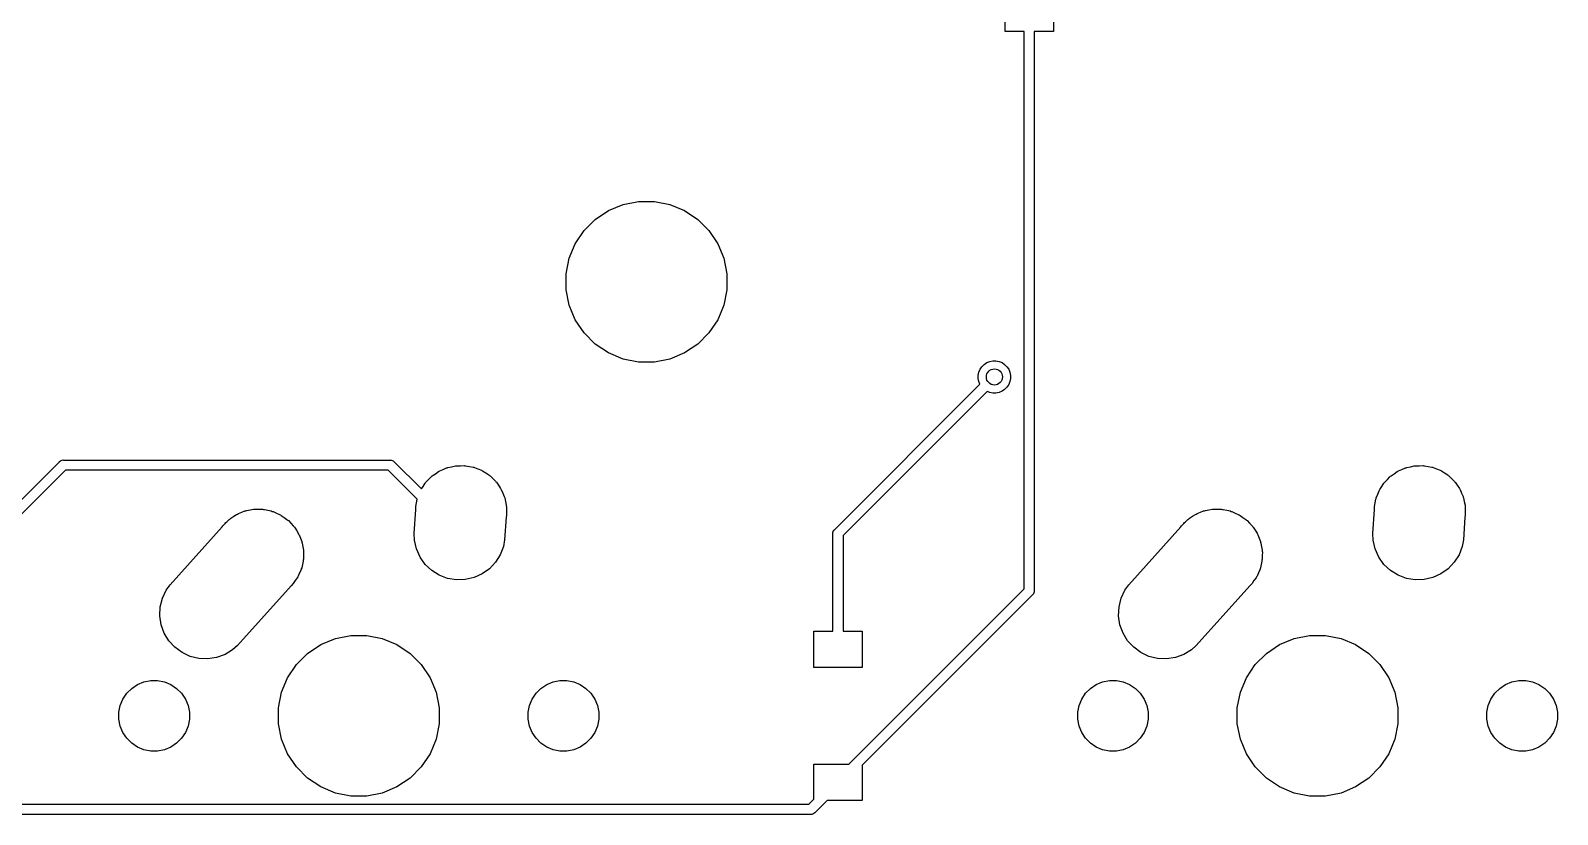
# Model space of a CAD drawing. Extents: x -26.1 to -7.5, y -7.6 to -2.3.
# Drawn here: x -9.075 to -7.582, y -6.567 to -5.802 of the extents above; entities that cross this region are included whole.
import ezdxf

# ---------------------------------------------------------------- set-up
doc = ezdxf.new("R2010")
doc.units = 0
doc.header["$MEASUREMENT"] = 0
doc.layers.add('BLACK', color=7, linetype='CONTINUOUS')

msp = doc.modelspace()

# ---------------------------------------------------------------- linework, layer by layer
at = {"layer": 'BLACK', "linetype": 'CONTINUOUS'}
for p, q in [((-8.12236, -5.80268), (-8.12236, -5.76724)), ((-8.07512, -5.76724), (-8.07512, -5.80268)), ((-8.10374, -5.80268), (-8.12236, -5.80268)), ((-8.10374, -6.34699), (-8.10374, -5.80268)), ((-8.07512, -5.80268), (-8.09374, -5.80268)), ((-8.09374, -5.80268), (-8.09374, -6.34882)), ((-8.49564, -5.97152), (-8.48047, -5.9685)), ((-8.48047, -5.9685), (-8.46501, -5.9685)), ((-8.46501, -5.9685), (-8.44984, -5.97152)), ((-8.52278, -5.98603), (-8.50992, -5.97743)), ((-8.50992, -5.97743), (-8.49564, -5.97152)), ((-8.44984, -5.97152), (-8.43556, -5.97743)), ((-8.43556, -5.97743), (-8.4227, -5.98603)), ((-8.54231, -6.00982), (-8.53372, -5.99696)), ((-8.53372, -5.99696), (-8.52278, -5.98603)), ((-8.4227, -5.98603), (-8.41177, -5.99696)), ((-8.41177, -5.99696), (-8.40317, -6.00982)), ((-8.54822, -6.0241), (-8.54231, -6.00982)), ((-8.40317, -6.00982), (-8.39726, -6.0241)), ((-8.55124, -6.03927), (-8.54822, -6.0241)), ((-8.39726, -6.0241), (-8.39424, -6.03927)), ((-8.55124, -6.05473), (-8.55124, -6.03927)), ((-8.39424, -6.03927), (-8.39424, -6.05473)), ((-8.54822, -6.0699), (-8.55124, -6.05473)), ((-8.39424, -6.05473), (-8.39726, -6.0699)), ((-8.54231, -6.08418), (-8.54822, -6.0699)), ((-8.39726, -6.0699), (-8.40317, -6.08418)), ((-8.53372, -6.09704), (-8.54231, -6.08418)), ((-8.40317, -6.08418), (-8.41177, -6.09704)), ((-8.52278, -6.10797), (-8.53372, -6.09704)), ((-8.41177, -6.09704), (-8.4227, -6.10797)), ((-8.50992, -6.11657), (-8.52278, -6.10797)), ((-8.49564, -6.12248), (-8.50992, -6.11657)), ((-8.43556, -6.11657), (-8.44984, -6.12248)), ((-8.4227, -6.10797), (-8.43556, -6.11657)), ((-8.48047, -6.1255), (-8.49564, -6.12248)), ((-8.46501, -6.1255), (-8.48047, -6.1255)), ((-8.44984, -6.12248), (-8.46501, -6.1255)), ((-8.14788, -6.13541), (-8.1467, -6.13254)), ((-8.1467, -6.13254), (-8.14497, -6.12996)), ((-8.14497, -6.12996), (-8.14278, -6.12777)), ((-8.14278, -6.12777), (-8.1402, -6.12604)), ((-8.1402, -6.12604), (-8.13733, -6.12486)), ((-8.13733, -6.12486), (-8.13429, -6.12425)), ((-8.13429, -6.12425), (-8.13119, -6.12425)), ((-8.13119, -6.12425), (-8.12815, -6.12486)), ((-8.12815, -6.12486), (-8.12528, -6.12604)), ((-8.12528, -6.12604), (-8.1227, -6.12777)), ((-8.1227, -6.12777), (-8.12051, -6.12996)), ((-8.12051, -6.12996), (-8.11878, -6.13254)), ((-8.11878, -6.13254), (-8.1176, -6.13541)), ((-8.289, -6.28919), (-8.14686, -6.14705)), ((-8.14849, -6.13845), (-8.14788, -6.13541)), ((-8.14849, -6.14155), (-8.14849, -6.13845)), ((-8.14788, -6.14459), (-8.14849, -6.14155)), ((-8.14686, -6.14705), (-8.14788, -6.14459)), ((-8.11878, -6.14746), (-8.12051, -6.15004)), ((-8.1176, -6.14459), (-8.11878, -6.14746)), ((-8.1176, -6.13541), (-8.11699, -6.13845)), ((-8.11699, -6.14155), (-8.1176, -6.14459)), ((-8.11699, -6.13845), (-8.11699, -6.14155)), ((-8.13979, -6.15412), (-8.28064, -6.29497)), ((-8.13733, -6.15514), (-8.13979, -6.15412)), ((-8.13429, -6.15575), (-8.13733, -6.15514)), ((-8.13119, -6.15575), (-8.13429, -6.15575)), ((-8.12815, -6.15514), (-8.13119, -6.15575)), ((-8.12528, -6.15396), (-8.12815, -6.15514)), ((-8.1227, -6.15223), (-8.12528, -6.15396)), ((-8.12051, -6.15004), (-8.1227, -6.15223)), ((-9.21199, -6.38832), (-9.04645, -6.22278)), ((-9.04645, -6.22278), (-9.04629, -6.22259)), ((-9.04629, -6.22259), (-9.04553, -6.22196)), ((-9.04553, -6.22196), (-9.04466, -6.2215)), ((-9.04466, -6.2215), (-9.04372, -6.22121)), ((-9.04372, -6.22121), (-9.04274, -6.22112)), ((-9.04274, -6.22112), (-9.04249, -6.22114)), ((-9.04249, -6.22114), (-8.7234, -6.22114)), ((-8.7234, -6.22114), (-8.72316, -6.22112)), ((-8.72316, -6.22112), (-8.72291, -6.22114)), ((-8.72291, -6.22114), (-8.72218, -6.22121)), ((-8.72218, -6.22121), (-8.72124, -6.2215)), ((-8.72124, -6.2215), (-8.72037, -6.22196)), ((-8.72037, -6.22196), (-8.71961, -6.22259)), ((-8.71961, -6.22259), (-8.71945, -6.22278)), ((-8.71945, -6.22278), (-8.69277, -6.24946)), ((-9.04067, -6.23114), (-9.19902, -6.38949)), ((-8.72523, -6.23114), (-9.04067, -6.23114)), ((-8.69687, -6.2595), (-8.72523, -6.23114)), ((-8.68567, -6.24014), (-8.68312, -6.23744)), ((-8.68312, -6.23744), (-8.68259, -6.23706)), ((-8.68259, -6.23706), (-8.68212, -6.2366)), ((-8.68212, -6.2366), (-8.67904, -6.23453)), ((-8.67904, -6.23453), (-8.67601, -6.23238)), ((-8.67601, -6.23238), (-8.67541, -6.23211)), ((-8.67541, -6.23211), (-8.67487, -6.23175)), ((-8.67487, -6.23175), (-8.67144, -6.23033)), ((-8.67144, -6.23033), (-8.66805, -6.22881)), ((-8.66805, -6.22881), (-8.66741, -6.22866)), ((-8.66741, -6.22866), (-8.66681, -6.22841)), ((-8.66681, -6.22841), (-8.66317, -6.22769)), ((-8.66317, -6.22769), (-8.65955, -6.22686)), ((-8.65955, -6.22686), (-8.65889, -6.22684)), ((-8.65889, -6.22684), (-8.65825, -6.22671)), ((-8.65825, -6.22671), (-8.65454, -6.22671)), ((-8.65454, -6.22671), (-8.65083, -6.2266)), ((-8.65083, -6.2266), (-8.65018, -6.22671)), ((-8.65018, -6.22671), (-8.64953, -6.22671)), ((-8.64953, -6.22671), (-8.64588, -6.22743)), ((-8.64588, -6.22743), (-8.64222, -6.22805)), ((-8.64222, -6.22805), (-8.64161, -6.22828)), ((-8.64161, -6.22828), (-8.64097, -6.22841)), ((-8.64097, -6.22841), (-8.63754, -6.22983)), ((-8.63754, -6.22983), (-8.63407, -6.23115)), ((-8.63407, -6.23115), (-8.63351, -6.2315)), ((-8.63351, -6.2315), (-8.63291, -6.23175)), ((-8.63291, -6.23175), (-8.62982, -6.23381)), ((-8.62982, -6.23381), (-8.62668, -6.23578)), ((-8.62668, -6.23578), (-8.6262, -6.23623)), ((-8.6262, -6.23623), (-8.62566, -6.2366)), ((-8.62566, -6.2366), (-8.62303, -6.23922)), ((-7.74867, -6.24014), (-7.74612, -6.23744)), ((-7.74612, -6.23744), (-7.74559, -6.23706)), ((-7.74559, -6.23706), (-7.74512, -6.2366)), ((-7.74512, -6.2366), (-7.74204, -6.23453)), ((-7.74204, -6.23453), (-7.73901, -6.23238)), ((-7.73901, -6.23238), (-7.73841, -6.23211)), ((-7.73841, -6.23211), (-7.73787, -6.23175)), ((-7.73787, -6.23175), (-7.73444, -6.23033)), ((-7.73444, -6.23033), (-7.73105, -6.22881)), ((-7.73105, -6.22881), (-7.73041, -6.22866)), ((-7.73041, -6.22866), (-7.72981, -6.22841)), ((-7.72981, -6.22841), (-7.72617, -6.22769)), ((-7.72617, -6.22769), (-7.72255, -6.22686)), ((-7.72255, -6.22686), (-7.72189, -6.22684)), ((-7.72189, -6.22684), (-7.72125, -6.22671)), ((-7.72125, -6.22671), (-7.71754, -6.22671)), ((-7.71754, -6.22671), (-7.71383, -6.2266)), ((-7.71383, -6.2266), (-7.71318, -6.22671)), ((-7.71318, -6.22671), (-7.71253, -6.22671)), ((-7.71253, -6.22671), (-7.70888, -6.22743)), ((-7.70888, -6.22743), (-7.70522, -6.22805)), ((-7.70522, -6.22805), (-7.70461, -6.22828)), ((-7.70461, -6.22828), (-7.70397, -6.22841)), ((-7.70397, -6.22841), (-7.70054, -6.22983)), ((-7.70054, -6.22983), (-7.69707, -6.23115)), ((-7.69707, -6.23115), (-7.69651, -6.2315)), ((-7.69651, -6.2315), (-7.69591, -6.23175)), ((-7.69591, -6.23175), (-7.69282, -6.23381)), ((-7.69282, -6.23381), (-7.68968, -6.23578)), ((-7.68968, -6.23578), (-7.6892, -6.23623)), ((-7.6892, -6.23623), (-7.68866, -6.2366)), ((-7.68866, -6.2366), (-7.68603, -6.23922)), ((-8.69277, -6.24946), (-8.69108, -6.24693)), ((-8.69108, -6.24693), (-8.68911, -6.24379)), ((-8.68911, -6.24379), (-8.68866, -6.24331)), ((-8.68866, -6.24331), (-8.68829, -6.24277)), ((-8.68829, -6.24277), (-8.68567, -6.24014)), ((-8.62303, -6.23922), (-8.62033, -6.24177)), ((-8.62033, -6.24177), (-8.61995, -6.2423)), ((-8.61995, -6.2423), (-8.61949, -6.24277)), ((-8.61949, -6.24277), (-8.61742, -6.24585)), ((-8.61742, -6.24585), (-8.61527, -6.24888)), ((-8.61527, -6.24888), (-8.615, -6.24948)), ((-8.615, -6.24948), (-8.61464, -6.25002)), ((-8.61464, -6.25002), (-8.61322, -6.25345)), ((-7.75806, -6.25465), (-7.75674, -6.25118)), ((-7.75674, -6.25118), (-7.75639, -6.25063)), ((-7.75639, -6.25063), (-7.75614, -6.25002)), ((-7.75614, -6.25002), (-7.75408, -6.24693)), ((-7.75408, -6.24693), (-7.75211, -6.24379)), ((-7.75211, -6.24379), (-7.75166, -6.24331)), ((-7.75166, -6.24331), (-7.75129, -6.24277)), ((-7.75129, -6.24277), (-7.74867, -6.24014)), ((-7.68603, -6.23922), (-7.68333, -6.24177)), ((-7.68333, -6.24177), (-7.68295, -6.2423)), ((-7.68295, -6.2423), (-7.68249, -6.24277)), ((-7.68249, -6.24277), (-7.68042, -6.24585)), ((-7.68042, -6.24585), (-7.67827, -6.24888)), ((-7.67827, -6.24888), (-7.678, -6.24948)), ((-7.678, -6.24948), (-7.67764, -6.25002)), ((-7.67764, -6.25002), (-7.67622, -6.25345)), ((-8.69818, -6.26664), (-8.69746, -6.26299)), ((-8.69818, -6.26947), (-8.69818, -6.26664)), ((-8.69746, -6.26299), (-8.69687, -6.2595)), ((-8.61322, -6.25345), (-8.6117, -6.25684)), ((-8.6117, -6.25684), (-8.61155, -6.25748)), ((-8.61155, -6.25748), (-8.6113, -6.25808)), ((-8.6113, -6.25808), (-8.61058, -6.26172)), ((-8.61058, -6.26172), (-8.60975, -6.26534)), ((-8.60975, -6.26534), (-8.60973, -6.266)), ((-8.60973, -6.266), (-8.6096, -6.26664)), ((-8.6096, -6.26664), (-8.6096, -6.27035)), ((-7.76118, -6.26664), (-7.76046, -6.26299)), ((-7.76118, -6.26947), (-7.76118, -6.26664)), ((-7.76046, -6.26299), (-7.75984, -6.25933)), ((-7.75984, -6.25933), (-7.75961, -6.25872)), ((-7.75961, -6.25872), (-7.75948, -6.25808)), ((-7.75948, -6.25808), (-7.75806, -6.25465)), ((-7.67622, -6.25345), (-7.6747, -6.25684)), ((-7.6747, -6.25684), (-7.67455, -6.25748)), ((-7.67455, -6.25748), (-7.6743, -6.25808)), ((-7.6743, -6.25808), (-7.67358, -6.26172)), ((-7.67358, -6.26172), (-7.67275, -6.26534)), ((-7.67275, -6.26534), (-7.67273, -6.266)), ((-7.67273, -6.266), (-7.6726, -6.26664)), ((-7.6726, -6.26664), (-7.6726, -6.27035)), ((-8.88448, -6.28305), (-8.88383, -6.28232)), ((-8.88383, -6.28232), (-8.88294, -6.28151)), ((-8.88294, -6.28151), (-8.88055, -6.27912)), ((-8.88055, -6.27912), (-8.87973, -6.27857)), ((-8.87973, -6.27857), (-8.87901, -6.27791)), ((-8.87901, -6.27791), (-8.87611, -6.27615)), ((-8.87611, -6.27615), (-8.87329, -6.27427)), ((-8.87329, -6.27427), (-8.87239, -6.27389)), ((-8.87239, -6.27389), (-8.87154, -6.27338)), ((-8.87154, -6.27338), (-8.86836, -6.27223)), ((-8.86836, -6.27223), (-8.86523, -6.27093)), ((-8.86523, -6.27093), (-8.86427, -6.27074)), ((-8.86427, -6.27074), (-8.86335, -6.2704)), ((-8.86335, -6.2704), (-8.86, -6.26989)), ((-8.86, -6.26989), (-8.85668, -6.26923)), ((-8.85668, -6.26923), (-8.85569, -6.26923)), ((-8.85569, -6.26923), (-8.85472, -6.26908)), ((-8.85472, -6.26908), (-8.85134, -6.26923)), ((-8.85134, -6.26923), (-8.84795, -6.26923)), ((-8.84795, -6.26923), (-8.84699, -6.26942)), ((-8.84699, -6.26942), (-8.84601, -6.26946)), ((-8.84601, -6.26946), (-8.84272, -6.27027)), ((-8.84272, -6.27027), (-8.8394, -6.27093)), ((-8.8394, -6.27093), (-8.83849, -6.27131)), ((-8.83849, -6.27131), (-8.83753, -6.27154)), ((-8.83753, -6.27154), (-8.83446, -6.27297)), ((-8.83446, -6.27297), (-8.83134, -6.27427)), ((-8.83134, -6.27427), (-8.83052, -6.27482)), ((-8.83052, -6.27482), (-8.82963, -6.27523)), ((-8.82963, -6.27523), (-8.8269, -6.27724)), ((-8.8269, -6.27724), (-8.82408, -6.27912)), ((-8.82408, -6.27912), (-8.82339, -6.27981)), ((-8.82339, -6.27981), (-8.82259, -6.28039)), ((-8.82259, -6.28039), (-8.82031, -6.28289)), ((-8.6998, -6.29296), (-8.69818, -6.26947)), ((-8.6099, -6.27687), (-8.61143, -6.29905)), ((-8.6096, -6.27536), (-8.6099, -6.27687)), ((-8.6096, -6.27035), (-8.60955, -6.27188)), ((-8.60955, -6.27188), (-8.6096, -6.27253)), ((-8.6096, -6.27253), (-8.6096, -6.27536)), ((-7.94748, -6.28305), (-7.94683, -6.28232)), ((-7.94683, -6.28232), (-7.94594, -6.28151)), ((-7.94594, -6.28151), (-7.94355, -6.27912)), ((-7.94355, -6.27912), (-7.94273, -6.27857)), ((-7.94273, -6.27857), (-7.94201, -6.27791)), ((-7.94201, -6.27791), (-7.93911, -6.27615)), ((-7.93911, -6.27615), (-7.93629, -6.27427)), ((-7.93629, -6.27427), (-7.93539, -6.27389)), ((-7.93539, -6.27389), (-7.93454, -6.27338)), ((-7.93454, -6.27338), (-7.93136, -6.27223)), ((-7.93136, -6.27223), (-7.92823, -6.27093)), ((-7.92823, -6.27093), (-7.92727, -6.27074)), ((-7.92727, -6.27074), (-7.92635, -6.2704)), ((-7.92635, -6.2704), (-7.923, -6.26989)), ((-7.923, -6.26989), (-7.91968, -6.26923)), ((-7.91968, -6.26923), (-7.91869, -6.26923)), ((-7.91869, -6.26923), (-7.91772, -6.26908)), ((-7.91772, -6.26908), (-7.91434, -6.26923)), ((-7.91434, -6.26923), (-7.91095, -6.26923)), ((-7.91095, -6.26923), (-7.90999, -6.26942)), ((-7.90999, -6.26942), (-7.90901, -6.26946)), ((-7.90901, -6.26946), (-7.90572, -6.27027)), ((-7.90572, -6.27027), (-7.9024, -6.27093)), ((-7.9024, -6.27093), (-7.90149, -6.27131)), ((-7.90149, -6.27131), (-7.90053, -6.27154)), ((-7.90053, -6.27154), (-7.89746, -6.27297)), ((-7.89746, -6.27297), (-7.89434, -6.27427)), ((-7.89434, -6.27427), (-7.89352, -6.27482)), ((-7.89352, -6.27482), (-7.89263, -6.27523)), ((-7.89263, -6.27523), (-7.8899, -6.27724)), ((-7.8899, -6.27724), (-7.88708, -6.27912)), ((-7.88708, -6.27912), (-7.88639, -6.27981)), ((-7.88639, -6.27981), (-7.88559, -6.28039)), ((-7.88559, -6.28039), (-7.88331, -6.28289)), ((-7.7628, -6.29296), (-7.76118, -6.26947)), ((-7.6729, -6.27687), (-7.67443, -6.29905)), ((-7.6726, -6.27536), (-7.6729, -6.27687)), ((-7.6726, -6.27035), (-7.67255, -6.27188)), ((-7.67255, -6.27188), (-7.6726, -6.27253)), ((-7.6726, -6.27253), (-7.6726, -6.27536)), ((-8.93831, -6.34304), (-8.88739, -6.28629)), ((-8.88739, -6.28629), (-8.88672, -6.28529)), ((-8.88672, -6.28529), (-8.88448, -6.28305)), ((-8.82031, -6.28289), (-8.81791, -6.28529)), ((-8.81791, -6.28529), (-8.81737, -6.2861)), ((-8.81737, -6.2861), (-8.8167, -6.28683)), ((-8.8167, -6.28683), (-8.81495, -6.28973)), ((-8.81495, -6.28973), (-8.81306, -6.29254)), ((-8.81306, -6.29254), (-8.81269, -6.29345)), ((-8.81269, -6.29345), (-8.81218, -6.29429)), ((-8.81218, -6.29429), (-8.81102, -6.29747)), ((-8.69961, -6.29949), (-8.6998, -6.29296)), ((-8.29066, -6.2929), (-8.29057, -6.29192)), ((-8.29064, -6.29315), (-8.29066, -6.2929)), ((-8.29064, -6.38832), (-8.29064, -6.29315)), ((-8.29057, -6.29192), (-8.29028, -6.29098)), ((-8.29028, -6.29098), (-8.28982, -6.29011)), ((-8.28982, -6.29011), (-8.28935, -6.28954)), ((-8.28935, -6.28954), (-8.28919, -6.28935)), ((-8.28919, -6.28935), (-8.289, -6.28919)), ((-8.28064, -6.29497), (-8.28064, -6.38832)), ((-8.00131, -6.34304), (-7.95039, -6.28629)), ((-7.95039, -6.28629), (-7.94972, -6.28529)), ((-7.94972, -6.28529), (-7.94748, -6.28305)), ((-7.88331, -6.28289), (-7.88091, -6.28529)), ((-7.88091, -6.28529), (-7.88037, -6.2861)), ((-7.88037, -6.2861), (-7.8797, -6.28683)), ((-7.8797, -6.28683), (-7.87795, -6.28973)), ((-7.87795, -6.28973), (-7.87606, -6.29254)), ((-7.87606, -6.29254), (-7.87569, -6.29345)), ((-7.87569, -6.29345), (-7.87518, -6.29429)), ((-7.87518, -6.29429), (-7.87402, -6.29747)), ((-7.76261, -6.29949), (-7.7628, -6.29296)), ((-8.81102, -6.29747), (-8.80973, -6.3006)), ((-8.80973, -6.3006), (-8.80953, -6.30156)), ((-8.80953, -6.30156), (-8.8092, -6.30249)), ((-8.8092, -6.30249), (-8.80868, -6.30584)), ((-8.80868, -6.30584), (-8.80802, -6.30916)), ((-8.80802, -6.30916), (-8.80802, -6.31014)), ((-8.80802, -6.31014), (-8.80787, -6.31111)), ((-8.80787, -6.31111), (-8.80802, -6.3145)), ((-8.69766, -6.308), (-8.69961, -6.29949)), ((-8.69408, -6.31596), (-8.69766, -6.308)), ((-8.61251, -6.3055), (-8.61562, -6.31365)), ((-8.61143, -6.29905), (-8.61251, -6.3055)), ((-7.87402, -6.29747), (-7.87273, -6.3006)), ((-7.87273, -6.3006), (-7.87253, -6.30156)), ((-7.87253, -6.30156), (-7.8722, -6.30249)), ((-7.8722, -6.30249), (-7.87168, -6.30584)), ((-7.87168, -6.30584), (-7.87102, -6.30916)), ((-7.87102, -6.30916), (-7.87102, -6.31014)), ((-7.87102, -6.31014), (-7.87087, -6.31111)), ((-7.87087, -6.31111), (-7.87102, -6.3145)), ((-7.76066, -6.308), (-7.76261, -6.29949)), ((-7.75708, -6.31596), (-7.76066, -6.308)), ((-7.67551, -6.3055), (-7.67862, -6.31365)), ((-7.67443, -6.29905), (-7.67551, -6.3055)), ((-8.80973, -6.32644), (-8.8101, -6.32735)), ((-8.80907, -6.32312), (-8.80973, -6.32644)), ((-8.80826, -6.31983), (-8.80907, -6.32312)), ((-8.80822, -6.31885), (-8.80826, -6.31983)), ((-8.80802, -6.31788), (-8.80822, -6.31885)), ((-8.80802, -6.3145), (-8.80802, -6.31788)), ((-8.68903, -6.32307), (-8.69408, -6.31596)), ((-8.68268, -6.32905), (-8.68903, -6.32307)), ((-8.62025, -6.32105), (-8.62623, -6.3274)), ((-8.61562, -6.31365), (-8.62025, -6.32105)), ((-7.87273, -6.32644), (-7.8731, -6.32735)), ((-7.87207, -6.32312), (-7.87273, -6.32644)), ((-7.87126, -6.31983), (-7.87207, -6.32312)), ((-7.87122, -6.31885), (-7.87126, -6.31983)), ((-7.87102, -6.31788), (-7.87122, -6.31885)), ((-7.87102, -6.3145), (-7.87102, -6.31788)), ((-7.75203, -6.32307), (-7.75708, -6.31596)), ((-7.74568, -6.32905), (-7.75203, -6.32307)), ((-7.68325, -6.32105), (-7.68923, -6.3274)), ((-7.67862, -6.31365), (-7.68325, -6.32105)), ((-8.81791, -6.34175), (-8.82015, -6.34399)), ((-8.81603, -6.33894), (-8.81791, -6.34175)), ((-8.81403, -6.33621), (-8.81603, -6.33894)), ((-8.81361, -6.33532), (-8.81403, -6.33621)), ((-8.81306, -6.3345), (-8.81361, -6.33532)), ((-8.81177, -6.33137), (-8.81306, -6.3345)), ((-8.81034, -6.3283), (-8.81177, -6.33137)), ((-8.8101, -6.32735), (-8.81034, -6.3283)), ((-8.67528, -6.33368), (-8.68268, -6.32905)), ((-8.66713, -6.33678), (-8.67528, -6.33368)), ((-8.65853, -6.33823), (-8.66713, -6.33678)), ((-8.64981, -6.33798), (-8.65853, -6.33823)), ((-8.6413, -6.33603), (-8.64981, -6.33798)), ((-8.63334, -6.33245), (-8.6413, -6.33603)), ((-8.62623, -6.3274), (-8.63334, -6.33245)), ((-7.88091, -6.34175), (-7.88315, -6.34399)), ((-7.87903, -6.33894), (-7.88091, -6.34175)), ((-7.87703, -6.33621), (-7.87903, -6.33894)), ((-7.87661, -6.33532), (-7.87703, -6.33621)), ((-7.87606, -6.3345), (-7.87661, -6.33532)), ((-7.87477, -6.33137), (-7.87606, -6.3345)), ((-7.87334, -6.3283), (-7.87477, -6.33137)), ((-7.8731, -6.32735), (-7.87334, -6.3283)), ((-7.73828, -6.33368), (-7.74568, -6.32905)), ((-7.73013, -6.33678), (-7.73828, -6.33368)), ((-7.72153, -6.33823), (-7.73013, -6.33678)), ((-7.71281, -6.33798), (-7.72153, -6.33823)), ((-7.7043, -6.33603), (-7.71281, -6.33798)), ((-7.69634, -6.33245), (-7.7043, -6.33603)), ((-7.68923, -6.3274), (-7.69634, -6.33245)), ((-8.94795, -6.36469), (-8.94587, -6.35622)), ((-8.94587, -6.35622), (-8.94218, -6.34831)), ((-8.94218, -6.34831), (-8.93831, -6.34304)), ((-8.82015, -6.34399), (-8.87238, -6.4022)), ((-8.27499, -6.51824), (-8.10374, -6.34699)), ((-8.09538, -6.35277), (-8.26202, -6.51941)), ((-8.09519, -6.35261), (-8.09538, -6.35277)), ((-8.09456, -6.35185), (-8.09519, -6.35261)), ((-8.0941, -6.35098), (-8.09456, -6.35185)), ((-8.09381, -6.35004), (-8.0941, -6.35098)), ((-8.09374, -6.34931), (-8.09381, -6.35004)), ((-8.09374, -6.34882), (-8.09372, -6.34906)), ((-8.09372, -6.34906), (-8.09374, -6.34931)), ((-8.09374, -6.34931), (-8.09374, -6.34931)), ((-8.01095, -6.36469), (-8.00887, -6.35622)), ((-8.00887, -6.35622), (-8.00518, -6.34831)), ((-8.00518, -6.34831), (-8.00131, -6.34304)), ((-7.88315, -6.34399), (-7.93538, -6.4022)), ((-8.94833, -6.37341), (-8.94795, -6.36469)), ((-8.01133, -6.37341), (-8.01095, -6.36469)), ((-8.94701, -6.38203), (-8.94833, -6.37341)), ((-8.94403, -6.39023), (-8.94701, -6.38203)), ((-8.01001, -6.38203), (-8.01133, -6.37341)), ((-8.00703, -6.39023), (-8.01001, -6.38203)), ((-8.9395, -6.39769), (-8.94403, -6.39023)), ((-8.93361, -6.40413), (-8.9395, -6.39769)), ((-8.80393, -6.41003), (-8.79107, -6.40143)), ((-8.79107, -6.40143), (-8.77679, -6.39552)), ((-8.77679, -6.39552), (-8.76162, -6.3925)), ((-8.76162, -6.3925), (-8.74616, -6.3925)), ((-8.74616, -6.3925), (-8.73099, -6.39552)), ((-8.73099, -6.39552), (-8.71671, -6.40143)), ((-8.71671, -6.40143), (-8.70385, -6.41003)), ((-8.30926, -6.42376), (-8.30926, -6.38832)), ((-8.30926, -6.38832), (-8.29064, -6.38832)), ((-8.28064, -6.38832), (-8.26202, -6.38832)), ((-8.26202, -6.38832), (-8.26202, -6.42376)), ((-8.0025, -6.39769), (-8.00703, -6.39023)), ((-7.99661, -6.40413), (-8.0025, -6.39769)), ((-7.86693, -6.41003), (-7.85407, -6.40143)), ((-7.85407, -6.40143), (-7.83979, -6.39552)), ((-7.83979, -6.39552), (-7.82462, -6.3925)), ((-7.82462, -6.3925), (-7.80916, -6.3925)), ((-7.80916, -6.3925), (-7.79399, -6.39552)), ((-7.79399, -6.39552), (-7.77971, -6.40143)), ((-7.77971, -6.40143), (-7.76685, -6.41003)), ((-8.92658, -6.40929), (-8.93361, -6.40413)), ((-8.91867, -6.41298), (-8.92658, -6.40929)), ((-8.9102, -6.41506), (-8.91867, -6.41298)), ((-8.90148, -6.41544), (-8.9102, -6.41506)), ((-8.89286, -6.41412), (-8.90148, -6.41544)), ((-8.88466, -6.41114), (-8.89286, -6.41412)), ((-8.8772, -6.40661), (-8.88466, -6.41114)), ((-8.87238, -6.4022), (-8.8772, -6.40661)), ((-8.81486, -6.42096), (-8.80393, -6.41003)), ((-8.70385, -6.41003), (-8.69291, -6.42096)), ((-7.98958, -6.40929), (-7.99661, -6.40413)), ((-7.98167, -6.41298), (-7.98958, -6.40929)), ((-7.9732, -6.41506), (-7.98167, -6.41298)), ((-7.96448, -6.41544), (-7.9732, -6.41506)), ((-7.95586, -6.41412), (-7.96448, -6.41544)), ((-7.94766, -6.41114), (-7.95586, -6.41412)), ((-7.9402, -6.40661), (-7.94766, -6.41114)), ((-7.93538, -6.4022), (-7.9402, -6.40661)), ((-7.87786, -6.42096), (-7.86693, -6.41003)), ((-7.76685, -6.41003), (-7.75591, -6.42096)), ((-8.82346, -6.43382), (-8.81486, -6.42096)), ((-8.69291, -6.42096), (-8.68432, -6.43382)), ((-8.26202, -6.42376), (-8.30926, -6.42376)), ((-7.88646, -6.43382), (-7.87786, -6.42096)), ((-7.75591, -6.42096), (-7.74732, -6.43382)), ((-8.98065, -6.44904), (-8.97585, -6.44424)), ((-8.97585, -6.44424), (-8.97021, -6.44047)), ((-8.97021, -6.44047), (-8.96394, -6.43788)), ((-8.96394, -6.43788), (-8.95728, -6.43655)), ((-8.95728, -6.43655), (-8.9505, -6.43655)), ((-8.9505, -6.43655), (-8.94384, -6.43788)), ((-8.94384, -6.43788), (-8.93757, -6.44047)), ((-8.93757, -6.44047), (-8.93193, -6.44424)), ((-8.93193, -6.44424), (-8.92713, -6.44904)), ((-8.82937, -6.4481), (-8.82346, -6.43382)), ((-8.68432, -6.43382), (-8.67841, -6.4481)), ((-8.58065, -6.44904), (-8.57585, -6.44424)), ((-8.57585, -6.44424), (-8.57021, -6.44047)), ((-8.57021, -6.44047), (-8.56394, -6.43788)), ((-8.56394, -6.43788), (-8.55728, -6.43655)), ((-8.55728, -6.43655), (-8.5505, -6.43655)), ((-8.5505, -6.43655), (-8.54384, -6.43788)), ((-8.54384, -6.43788), (-8.53757, -6.44047)), ((-8.53757, -6.44047), (-8.53193, -6.44424)), ((-8.53193, -6.44424), (-8.52713, -6.44904)), ((-8.04365, -6.44904), (-8.03885, -6.44424)), ((-8.03885, -6.44424), (-8.03321, -6.44047)), ((-8.03321, -6.44047), (-8.02694, -6.43788)), ((-8.02694, -6.43788), (-8.02028, -6.43655)), ((-8.02028, -6.43655), (-8.0135, -6.43655)), ((-8.0135, -6.43655), (-8.00684, -6.43788)), ((-8.00684, -6.43788), (-8.00057, -6.44047)), ((-8.00057, -6.44047), (-7.99493, -6.44424)), ((-7.99493, -6.44424), (-7.99013, -6.44904)), ((-7.89237, -6.4481), (-7.88646, -6.43382)), ((-7.74732, -6.43382), (-7.74141, -6.4481)), ((-7.64365, -6.44904), (-7.63885, -6.44424)), ((-7.63885, -6.44424), (-7.63321, -6.44047)), ((-7.63321, -6.44047), (-7.62694, -6.43788)), ((-7.62694, -6.43788), (-7.62028, -6.43655)), ((-7.62028, -6.43655), (-7.6135, -6.43655)), ((-7.6135, -6.43655), (-7.60684, -6.43788)), ((-7.60684, -6.43788), (-7.60057, -6.44047)), ((-7.60057, -6.44047), (-7.59493, -6.44424)), ((-7.59493, -6.44424), (-7.59013, -6.44904)), ((-8.98834, -6.46761), (-8.98701, -6.46095)), ((-8.98701, -6.46095), (-8.98442, -6.45468)), ((-8.98442, -6.45468), (-8.98065, -6.44904)), ((-8.92713, -6.44904), (-8.92336, -6.45468)), ((-8.92336, -6.45468), (-8.92076, -6.46095)), ((-8.92076, -6.46095), (-8.91944, -6.46761)), ((-8.83239, -6.46327), (-8.82937, -6.4481)), ((-8.67841, -6.4481), (-8.67539, -6.46327)), ((-8.58834, -6.46761), (-8.58701, -6.46095)), ((-8.58701, -6.46095), (-8.58442, -6.45468)), ((-8.58442, -6.45468), (-8.58065, -6.44904)), ((-8.52713, -6.44904), (-8.52336, -6.45468)), ((-8.52336, -6.45468), (-8.52076, -6.46095)), ((-8.52076, -6.46095), (-8.51944, -6.46761)), ((-8.05134, -6.46761), (-8.05001, -6.46095)), ((-8.05001, -6.46095), (-8.04742, -6.45468)), ((-8.04742, -6.45468), (-8.04365, -6.44904)), ((-7.99013, -6.44904), (-7.98636, -6.45468)), ((-7.98636, -6.45468), (-7.98376, -6.46095)), ((-7.98376, -6.46095), (-7.98244, -6.46761)), ((-7.89539, -6.46327), (-7.89237, -6.4481)), ((-7.74141, -6.4481), (-7.73839, -6.46327)), ((-7.65134, -6.46761), (-7.65001, -6.46095)), ((-7.65001, -6.46095), (-7.64742, -6.45468)), ((-7.64742, -6.45468), (-7.64365, -6.44904)), ((-7.59013, -6.44904), (-7.58636, -6.45468)), ((-7.58636, -6.45468), (-7.58376, -6.46095)), ((-7.58376, -6.46095), (-7.58244, -6.46761)), ((-8.98834, -6.47439), (-8.98834, -6.46761)), ((-8.98701, -6.48105), (-8.98834, -6.47439)), ((-8.91944, -6.47439), (-8.92076, -6.48105)), ((-8.91944, -6.46761), (-8.91944, -6.47439)), ((-8.83239, -6.47873), (-8.83239, -6.46327)), ((-8.67539, -6.46327), (-8.67539, -6.47873)), ((-8.58834, -6.47439), (-8.58834, -6.46761)), ((-8.58701, -6.48105), (-8.58834, -6.47439)), ((-8.51944, -6.47439), (-8.52076, -6.48105)), ((-8.51944, -6.46761), (-8.51944, -6.47439)), ((-8.05134, -6.47439), (-8.05134, -6.46761)), ((-8.05001, -6.48105), (-8.05134, -6.47439)), ((-7.98244, -6.47439), (-7.98376, -6.48105)), ((-7.98244, -6.46761), (-7.98244, -6.47439)), ((-7.89539, -6.47873), (-7.89539, -6.46327)), ((-7.73839, -6.46327), (-7.73839, -6.47873)), ((-7.65134, -6.47439), (-7.65134, -6.46761)), ((-7.65001, -6.48105), (-7.65134, -6.47439)), ((-7.58244, -6.47439), (-7.58376, -6.48105)), ((-7.58244, -6.46761), (-7.58244, -6.47439)), ((-8.98442, -6.48732), (-8.98701, -6.48105)), ((-8.98065, -6.49296), (-8.98442, -6.48732)), ((-8.92336, -6.48732), (-8.92713, -6.49296)), ((-8.92076, -6.48105), (-8.92336, -6.48732)), ((-8.82937, -6.4939), (-8.83239, -6.47873)), ((-8.67539, -6.47873), (-8.67841, -6.4939)), ((-8.58442, -6.48732), (-8.58701, -6.48105)), ((-8.58065, -6.49296), (-8.58442, -6.48732)), ((-8.52336, -6.48732), (-8.52713, -6.49296)), ((-8.52076, -6.48105), (-8.52336, -6.48732)), ((-8.04742, -6.48732), (-8.05001, -6.48105)), ((-8.04365, -6.49296), (-8.04742, -6.48732)), ((-7.98636, -6.48732), (-7.99013, -6.49296)), ((-7.98376, -6.48105), (-7.98636, -6.48732)), ((-7.89237, -6.4939), (-7.89539, -6.47873)), ((-7.73839, -6.47873), (-7.74141, -6.4939)), ((-7.64742, -6.48732), (-7.65001, -6.48105)), ((-7.64365, -6.49296), (-7.64742, -6.48732)), ((-7.58636, -6.48732), (-7.59013, -6.49296)), ((-7.58376, -6.48105), (-7.58636, -6.48732)), ((-8.97585, -6.49776), (-8.98065, -6.49296)), ((-8.97021, -6.50153), (-8.97585, -6.49776)), ((-8.96394, -6.50412), (-8.97021, -6.50153)), ((-8.95728, -6.50545), (-8.96394, -6.50412)), ((-8.9505, -6.50545), (-8.95728, -6.50545)), ((-8.94384, -6.50412), (-8.9505, -6.50545)), ((-8.93757, -6.50153), (-8.94384, -6.50412)), ((-8.93193, -6.49776), (-8.93757, -6.50153)), ((-8.92713, -6.49296), (-8.93193, -6.49776)), ((-8.82346, -6.50818), (-8.82937, -6.4939)), ((-8.67841, -6.4939), (-8.68432, -6.50818)), ((-8.57585, -6.49776), (-8.58065, -6.49296)), ((-8.57021, -6.50153), (-8.57585, -6.49776)), ((-8.56394, -6.50412), (-8.57021, -6.50153)), ((-8.55728, -6.50545), (-8.56394, -6.50412)), ((-8.5505, -6.50545), (-8.55728, -6.50545)), ((-8.54384, -6.50412), (-8.5505, -6.50545)), ((-8.53757, -6.50153), (-8.54384, -6.50412)), ((-8.53193, -6.49776), (-8.53757, -6.50153)), ((-8.52713, -6.49296), (-8.53193, -6.49776)), ((-8.03885, -6.49776), (-8.04365, -6.49296)), ((-8.03321, -6.50153), (-8.03885, -6.49776)), ((-8.02694, -6.50412), (-8.03321, -6.50153)), ((-8.02028, -6.50545), (-8.02694, -6.50412)), ((-8.0135, -6.50545), (-8.02028, -6.50545)), ((-8.00684, -6.50412), (-8.0135, -6.50545)), ((-8.00057, -6.50153), (-8.00684, -6.50412)), ((-7.99493, -6.49776), (-8.00057, -6.50153)), ((-7.99013, -6.49296), (-7.99493, -6.49776)), ((-7.88646, -6.50818), (-7.89237, -6.4939)), ((-7.74141, -6.4939), (-7.74732, -6.50818)), ((-7.63885, -6.49776), (-7.64365, -6.49296)), ((-7.63321, -6.50153), (-7.63885, -6.49776)), ((-7.62694, -6.50412), (-7.63321, -6.50153)), ((-7.62028, -6.50545), (-7.62694, -6.50412)), ((-7.6135, -6.50545), (-7.62028, -6.50545)), ((-7.60684, -6.50412), (-7.6135, -6.50545)), ((-7.60057, -6.50153), (-7.60684, -6.50412)), ((-7.59493, -6.49776), (-7.60057, -6.50153)), ((-7.59013, -6.49296), (-7.59493, -6.49776)), ((-8.81486, -6.52104), (-8.82346, -6.50818)), ((-8.80393, -6.53197), (-8.81486, -6.52104)), ((-8.69291, -6.52104), (-8.70385, -6.53197)), ((-8.68432, -6.50818), (-8.69291, -6.52104)), ((-8.30926, -6.55251), (-8.30926, -6.51824)), ((-8.30926, -6.51824), (-8.27499, -6.51824)), ((-8.26202, -6.51941), (-8.26202, -6.55368)), ((-7.87786, -6.52104), (-7.88646, -6.50818)), ((-7.86693, -6.53197), (-7.87786, -6.52104)), ((-7.75591, -6.52104), (-7.76685, -6.53197)), ((-7.74732, -6.50818), (-7.75591, -6.52104)), ((-8.79107, -6.54057), (-8.80393, -6.53197)), ((-8.70385, -6.53197), (-8.71671, -6.54057)), ((-7.85407, -6.54057), (-7.86693, -6.53197)), ((-7.76685, -6.53197), (-7.77971, -6.54057)), ((-8.77679, -6.54648), (-8.79107, -6.54057)), ((-8.76162, -6.5495), (-8.77679, -6.54648)), ((-8.74616, -6.5495), (-8.76162, -6.5495)), ((-8.73099, -6.54648), (-8.74616, -6.5495)), ((-8.71671, -6.54057), (-8.73099, -6.54648)), ((-7.83979, -6.54648), (-7.85407, -6.54057)), ((-7.82462, -6.5495), (-7.83979, -6.54648)), ((-7.80916, -6.5495), (-7.82462, -6.5495)), ((-7.79399, -6.54648), (-7.80916, -6.5495)), ((-7.77971, -6.54057), (-7.79399, -6.54648)), ((-9.19416, -6.55737), (-8.31412, -6.55737)), ((-8.31412, -6.55737), (-8.30926, -6.55251)), ((-8.3085, -6.56593), (-8.30926, -6.56655)), ((-8.30834, -6.56574), (-8.3085, -6.56593)), ((-8.29629, -6.55368), (-8.30834, -6.56574)), ((-8.26202, -6.55368), (-8.29629, -6.55368)), ((-8.3123, -6.56737), (-9.19598, -6.56737)), ((-8.31205, -6.5674), (-8.3123, -6.56737)), ((-8.31181, -6.56737), (-8.31205, -6.5674)), ((-8.31107, -6.5673), (-8.31181, -6.56737)), ((-8.31013, -6.56702), (-8.31107, -6.5673)), ((-8.30926, -6.56655), (-8.31013, -6.56702))]:
    msp.add_line(p, q, dxfattribs=at)
at = {"layer": 'BLACK'}
msp.add_circle((-8.13274, -6.14), 0.00787, dxfattribs=at)

doc.saveas('drawing.dxf')
